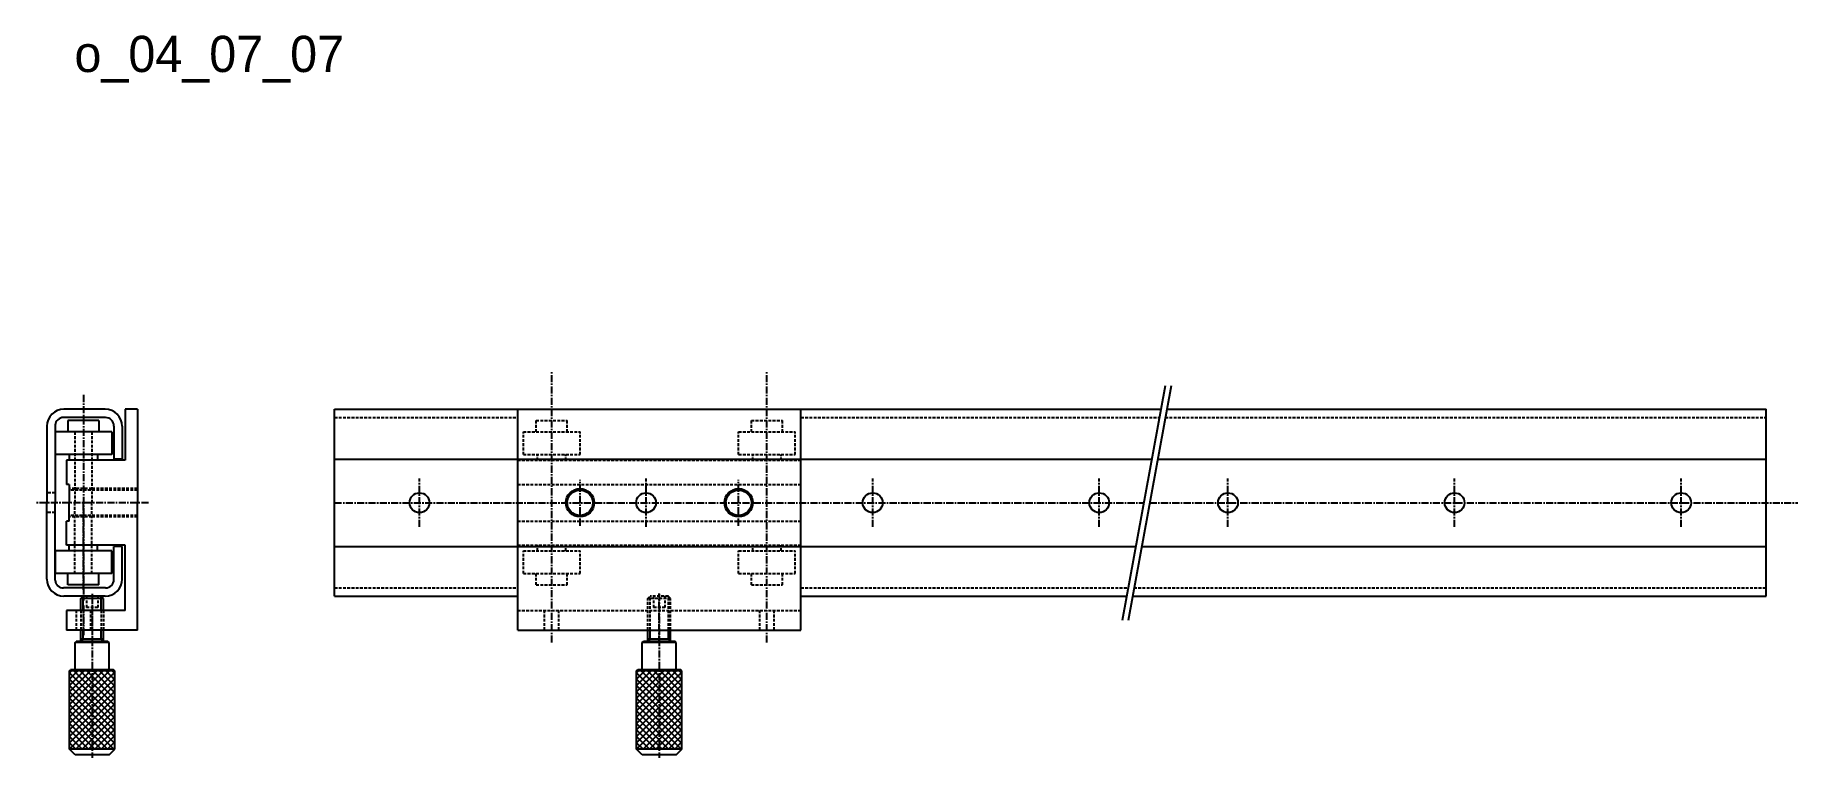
# Model space of a CAD drawing. Extents: x -41 to 270, y 323 to 450.
import ezdxf

# ---------------------------------------------------------------- set-up
doc = ezdxf.new("R2010")
doc.units = 0
doc.linetypes.add('CENTER', pattern=[2, 1.25, -0.25, 0.25, -0.25])
doc.linetypes.add('DASHED', pattern=[0.75, 0.5, -0.25])
doc.layers.get('0').update_dxf_attribs({"linetype": 'CONTINUOUS'})
doc.layers.add('CENTER', color=1, linetype='CENTER')
doc.styles.add('MSゴシック', font='txt')

# ---------------------------------------------------------------- blocks, each defined once
blk = doc.blocks.new('*U11')
at = {"color": 7, "linetype": 'CONTINUOUS', "style": 'MSゴシック'}
blk.add_text('o_04_07_07', height=6.4, dxfattribs=at).set_placement((-34.1, 443.89))
blk = doc.blocks.new('*X12')
at = {"color": 0, "linetype": 'CONTINUOUS'}
for p, q in [((-34.98, 331.06), (-27.91, 338.13)), ((-34.98, 332.19), (-29.03, 338.13)), ((-34.98, 333.31), (-30.16, 338.13)), ((-34.98, 334.43), (-31.28, 338.13)), ((-34.98, 335.55), (-32.4, 338.13)), ((-34.98, 336.68), (-33.52, 338.13)), ((-34.98, 337.8), (-34.65, 338.13)), ((-34.98, 329.94), (-26.98, 337.94)), ((-34.98, 337.8), (-26.98, 329.8)), ((-34.98, 328.82), (-26.98, 336.82)), ((-34.98, 336.68), (-26.98, 328.68)), ((-34.18, 338.13), (-26.98, 330.92)), ((-33.06, 338.13), (-26.98, 332.04)), ((-31.94, 338.13), (-26.98, 333.17)), ((-30.82, 338.13), (-26.98, 334.29)), ((-29.69, 338.13), (-26.98, 335.41)), ((-28.57, 338.13), (-26.98, 336.53)), ((-27.45, 338.13), (-26.98, 337.66)), ((-34.98, 327.7), (-26.98, 335.7)), ((-34.98, 335.55), (-26.98, 327.55)), ((-34.98, 326.57), (-26.98, 334.57)), ((-34.98, 334.43), (-26.98, 326.43)), ((-34.98, 325.45), (-26.98, 333.45)), ((-34.98, 333.31), (-26.98, 325.31)), ((-34.98, 324.33), (-26.98, 332.33)), ((-34.98, 332.19), (-27.12, 324.33)), ((-34.98, 331.06), (-28.24, 324.33)), ((-34.98, 329.94), (-29.36, 324.33)), ((-33.85, 324.33), (-26.98, 331.21)), ((-32.73, 324.33), (-26.98, 330.08)), ((-34.98, 328.82), (-30.49, 324.33)), ((-34.98, 327.7), (-31.61, 324.33)), ((-31.61, 324.33), (-26.98, 328.96)), ((-30.49, 324.33), (-26.98, 327.84)), ((-29.36, 324.33), (-26.98, 326.72)), ((-34.98, 326.57), (-32.73, 324.33)), ((-34.98, 325.45), (-33.85, 324.33)), ((-28.24, 324.33), (-26.98, 325.59)), ((-27.12, 324.33), (-26.98, 324.47))]:
    blk.add_line(p, q, dxfattribs=at)
blk = doc.blocks.new('*X13')
at = {"color": 0, "linetype": 'CONTINUOUS'}
for p, q in [((65.14, 331.06), (72.21, 338.13)), ((65.14, 332.19), (71.09, 338.13)), ((65.14, 333.31), (69.96, 338.13)), ((65.14, 334.43), (68.84, 338.13)), ((65.14, 335.55), (67.72, 338.13)), ((65.14, 336.68), (66.6, 338.13)), ((65.14, 337.8), (65.47, 338.13)), ((65.14, 329.94), (73.14, 337.94)), ((65.14, 337.8), (73.14, 329.8)), ((65.14, 328.82), (73.14, 336.82)), ((65.14, 336.68), (73.14, 328.68)), ((65.94, 338.13), (73.14, 330.92)), ((67.06, 338.13), (73.14, 332.04)), ((68.18, 338.13), (73.14, 333.17)), ((69.3, 338.13), (73.14, 334.29)), ((70.43, 338.13), (73.14, 335.41)), ((71.55, 338.13), (73.14, 336.53)), ((72.67, 338.13), (73.14, 337.66)), ((65.14, 327.7), (73.14, 335.7)), ((65.14, 335.55), (73.14, 327.55)), ((65.14, 326.57), (73.14, 334.57)), ((65.14, 334.43), (73.14, 326.43)), ((65.14, 325.45), (73.14, 333.45)), ((65.14, 333.31), (73.14, 325.31)), ((65.14, 324.33), (73.14, 332.33)), ((65.14, 332.19), (73, 324.33)), ((65.14, 331.06), (71.88, 324.33)), ((65.14, 329.94), (70.76, 324.33)), ((66.27, 324.33), (73.14, 331.21)), ((67.39, 324.33), (73.14, 330.08)), ((65.14, 328.82), (69.63, 324.33)), ((65.14, 327.7), (68.51, 324.33)), ((68.51, 324.33), (73.14, 328.96)), ((69.63, 324.33), (73.14, 327.84)), ((70.76, 324.33), (73.14, 326.72)), ((65.14, 326.57), (67.39, 324.33)), ((65.14, 325.45), (66.27, 324.33)), ((71.88, 324.33), (73.14, 325.59)), ((73, 324.33), (73.14, 324.47))]:
    blk.add_line(p, q, dxfattribs=at)

msp = doc.modelspace()

# ---------------------------------------------------------------- linework, layer by layer
at = {"color": 7, "linetype": 'CONTINUOUS'}
for p, q in [((158.46, 388.5), (150.87, 347.03)), ((159.48, 388.5), (151.89, 347.03)), ((-28.62, 382.88), (-36.04, 382.88)), ((-28.67, 384.33), (-35.97, 384.33)), ((-25.17, 384.33), (-25.17, 375.33)), ((-22.97, 384.33), (-25.17, 384.33)), ((-22.97, 384.33), (-22.97, 367.83)), ((11.81, 351.33), (11.81, 384.33)), ((11.81, 384.33), (157.69, 384.33)), ((44.15, 345.33), (44.15, 384.33)), ((44.15, 384.33), (94.15, 384.33)), ((94.15, 345.33), (94.15, 384.33)), ((158.72, 384.33), (264.53, 384.33)), ((264.53, 351.33), (264.53, 384.33)), ((-38.97, 381.33), (-38.97, 367.83)), ((-37.52, 381.53), (-37.52, 367.83)), ((-27.52, 380.33), (-37.52, 380.33)), ((-37.52, 380.33), (-37.52, 376.33)), ((-29.77, 382.33), (-35.27, 382.33)), ((-35.27, 382.33), (-35.27, 380.33)), ((-29.77, 382.33), (-29.77, 380.33)), ((-27.52, 380.33), (-27.52, 376.33)), ((-27.12, 381.38), (-27.12, 375.53)), ((-25.67, 381.33), (-25.67, 375.53)), ((-27.52, 376.33), (-37.52, 376.33)), ((-25.17, 375.33), (-35.52, 375.33)), ((-35.52, 375.33), (-35.52, 371.08)), ((-35.02, 376.33), (-35.02, 375.33)), ((-30.02, 376.33), (-30.02, 375.33)), ((-25.67, 375.53), (-27.12, 375.53)), ((-25.67, 375.33), (-27.12, 375.33)), ((11.81, 375.53), (156.08, 375.53)), ((157.11, 375.53), (264.53, 375.53)), ((-35.02, 371.08), (-35.52, 371.08)), ((-35.02, 371.08), (-35.02, 367.83)), ((-38.97, 354.33), (-38.97, 367.83)), ((-37.52, 354.13), (-37.52, 367.83)), ((-37.52, 354.13), (-37.52, 367.83)), ((-35.02, 364.58), (-35.02, 367.83)), ((-22.97, 345.33), (-22.97, 367.83)), ((-35.52, 360.33), (-35.52, 364.58)), ((-35.02, 364.58), (-35.52, 364.58)), ((-27.52, 359.33), (-37.52, 359.33)), ((-37.52, 359.33), (-37.52, 355.33)), ((-25.17, 360.33), (-35.52, 360.33)), ((-35.02, 359.33), (-35.02, 360.33)), ((-30.02, 359.33), (-30.02, 360.33)), ((-27.52, 355.33), (-27.52, 359.33)), ((-25.67, 360.33), (-27.12, 360.33)), ((-27.12, 354.28), (-27.12, 360.13)), ((-25.67, 360.13), (-27.12, 360.13)), ((-25.67, 354.33), (-25.67, 360.13)), ((-25.17, 348.83), (-25.17, 360.33)), ((11.81, 360.13), (153.26, 360.13)), ((154.29, 360.13), (264.53, 360.13)), ((-27.52, 355.33), (-37.52, 355.33)), ((-35.27, 353.33), (-35.27, 355.33)), ((-29.77, 353.33), (-29.77, 355.33)), ((-28.62, 352.78), (-36.04, 352.78)), ((-29.77, 353.33), (-35.27, 353.33)), ((-28.67, 351.33), (-35.97, 351.33)), ((-25.17, 348.83), (-35.52, 348.83)), ((-35.52, 348.83), (-35.52, 345.33)), ((-32.98, 350.93), (-32.58, 351.33)), ((-32.98, 348.83), (-32.98, 350.93)), ((-28.98, 350.93), (-32.98, 350.93)), ((-29.38, 351.33), (-32.58, 351.33)), ((-28.98, 350.93), (-29.38, 351.33)), ((-28.98, 348.83), (-28.98, 350.93)), ((11.81, 351.33), (44.15, 351.33)), ((94.15, 351.33), (151.65, 351.33)), ((152.68, 351.33), (264.53, 351.33)), ((-22.97, 345.33), (-35.52, 345.33)), ((-33.98, 343.13), (-33.78, 343.33)), ((-33.98, 338.33), (-33.98, 343.13)), ((-27.98, 343.13), (-33.98, 343.13)), ((-28.18, 343.33), (-33.78, 343.33)), ((-32.98, 343.33), (-32.98, 345.33)), ((-28.98, 343.73), (-32.98, 343.73)), ((-32.98, 343.33), (-32.58, 343.73)), ((-28.98, 343.33), (-29.38, 343.73)), ((-28.98, 343.33), (-28.98, 345.33)), ((-27.98, 343.13), (-28.18, 343.33)), ((-27.98, 338.33), (-27.98, 343.13)), ((44.15, 345.33), (94.15, 345.33)), ((66.14, 343.13), (66.34, 343.33)), ((66.14, 338.33), (66.14, 343.13)), ((72.14, 343.13), (66.14, 343.13)), ((71.94, 343.33), (66.34, 343.33)), ((67.14, 343.33), (67.14, 345.33)), ((71.14, 343.73), (67.14, 343.73)), ((67.14, 343.33), (67.54, 343.73)), ((71.14, 343.33), (70.74, 343.73)), ((71.14, 343.33), (71.14, 345.33)), ((72.14, 338.33), (72.14, 343.13)), ((-34.98, 338.13), (-34.78, 338.33)), ((-26.98, 338.13), (-34.98, 338.13)), ((-34.98, 324.33), (-34.98, 338.13)), ((-27.18, 338.33), (-34.78, 338.33)), ((-26.98, 338.13), (-27.18, 338.33)), ((-26.98, 324.33), (-26.98, 338.13)), ((65.14, 338.13), (65.34, 338.33)), ((73.14, 338.13), (65.14, 338.13)), ((65.14, 324.33), (65.14, 338.13)), ((72.94, 338.33), (65.34, 338.33)), ((73.14, 338.13), (72.94, 338.33)), ((73.14, 324.33), (73.14, 338.13)), ((-26.98, 324.33), (-34.98, 324.33)), ((-33.98, 323.33), (-34.98, 324.33)), ((-27.98, 323.33), (-26.98, 324.33)), ((73.14, 324.33), (65.14, 324.33)), ((66.14, 323.33), (65.14, 324.33)), ((72.14, 323.33), (73.14, 324.33)), ((-27.98, 323.33), (-33.98, 323.33)), ((72.14, 323.33), (66.14, 323.33))]:
    msp.add_line(p, q, dxfattribs=at)
at = {"color": 3, "linetype": 'DASHED'}
for p, q in [((11.81, 382.88), (44.15, 382.88)), ((94.15, 382.88), (157.43, 382.88)), ((158.45, 382.88), (264.53, 382.88)), ((-34.02, 380.33), (-34.02, 367.83)), ((-31.02, 380.33), (-31.02, 367.83)), ((45.15, 380.33), (55.15, 380.33)), ((45.15, 376.33), (45.15, 380.33)), ((47.4, 382.33), (52.9, 382.33)), ((47.4, 380.33), (47.4, 382.33)), ((52.9, 380.33), (52.9, 382.33)), ((55.15, 376.33), (55.15, 380.33)), ((83.15, 376.33), (83.15, 380.33)), ((83.15, 380.33), (93.15, 380.33)), ((85.4, 380.33), (85.4, 382.33)), ((85.4, 382.33), (90.9, 382.33)), ((90.9, 380.33), (90.9, 382.33)), ((93.15, 376.33), (93.15, 380.33)), ((44.15, 375.33), (94.15, 375.33)), ((45.15, 376.33), (55.15, 376.33)), ((47.65, 375.33), (47.65, 376.33)), ((52.65, 375.33), (52.65, 376.33)), ((83.15, 376.33), (93.15, 376.33)), ((85.65, 375.33), (85.65, 376.33)), ((90.65, 375.33), (90.65, 376.33)), ((-31.02, 370.33), (-35.02, 370.33)), ((-22.97, 370.33), (-30.97, 370.33)), ((44.15, 371.08), (94.15, 371.08)), ((-37.52, 369.58), (-38.97, 369.58)), ((-22.97, 370.08), (-35.02, 370.08)), ((-34.02, 355.33), (-34.02, 367.83)), ((-31.02, 355.33), (-31.02, 367.83)), ((-37.52, 366.08), (-38.97, 366.08)), ((-22.97, 365.58), (-35.02, 365.58)), ((-31.02, 365.33), (-35.02, 365.33)), ((-22.97, 365.33), (-30.97, 365.33)), ((44.15, 364.58), (94.15, 364.58)), ((44.15, 360.33), (94.15, 360.33)), ((45.15, 355.33), (45.15, 359.33)), ((45.15, 359.33), (55.15, 359.33)), ((47.65, 359.33), (47.65, 360.33)), ((52.65, 359.33), (52.65, 360.33)), ((55.15, 355.33), (55.15, 359.33)), ((83.15, 355.33), (83.15, 359.33)), ((83.15, 359.33), (93.15, 359.33)), ((85.65, 359.33), (85.65, 360.33)), ((90.65, 359.33), (90.65, 360.33)), ((93.15, 355.33), (93.15, 359.33)), ((45.15, 355.33), (55.15, 355.33)), ((47.4, 353.33), (47.4, 355.33)), ((52.9, 353.33), (52.9, 355.33)), ((83.15, 355.33), (93.15, 355.33)), ((85.4, 353.33), (85.4, 355.33)), ((90.9, 353.33), (90.9, 355.33)), ((11.81, 352.78), (44.15, 352.78)), ((47.4, 353.33), (52.9, 353.33)), ((85.4, 353.33), (90.9, 353.33)), ((94.15, 352.78), (151.92, 352.78)), ((152.94, 352.78), (264.53, 352.78)), ((-33.77, 348.83), (-33.77, 345.33)), ((-32.98, 348.83), (-32.98, 345.33)), ((-32.58, 348.83), (-32.58, 345.33)), ((-31.98, 351.33), (-31.98, 349.33)), ((-29.98, 349.33), (-31.98, 349.33)), ((-31.27, 348.83), (-31.27, 345.33)), ((-29.98, 351.33), (-29.98, 349.33)), ((-29.38, 348.83), (-29.38, 345.33)), ((-28.98, 348.83), (-28.98, 345.33)), ((44.15, 348.83), (94.15, 348.83)), ((48.9, 345.33), (48.9, 348.83)), ((51.4, 345.33), (51.4, 348.83)), ((67.14, 350.93), (67.54, 351.33)), ((67.14, 345.33), (67.14, 350.93)), ((71.14, 350.93), (67.14, 350.93)), ((67.54, 345.33), (67.54, 351.33)), ((70.74, 351.33), (67.54, 351.33)), ((68.14, 351.33), (68.14, 349.33)), ((70.14, 349.33), (68.14, 349.33)), ((70.14, 351.33), (70.14, 349.33)), ((70.74, 345.33), (70.74, 351.33)), ((71.14, 350.93), (70.74, 351.33)), ((71.14, 345.33), (71.14, 350.93)), ((86.9, 345.33), (86.9, 348.83)), ((89.4, 345.33), (89.4, 348.83))]:
    msp.add_line(p, q, dxfattribs=at)
at = {"color": 3}
for p, q in [((-32.58, 348.83), (-32.58, 351.33)), ((-29.38, 348.83), (-29.38, 351.33)), ((-32.58, 343.73), (-32.58, 345.33)), ((-29.38, 343.73), (-29.38, 345.33)), ((67.54, 343.73), (67.54, 345.33)), ((70.74, 343.73), (70.74, 345.33))]:
    msp.add_line(p, q, dxfattribs=at)
msp.add_line((72.14, 343.13), (71.94, 343.33))
at = {"color": 3, "linetype": 'CONTINUOUS'}
for centre in [(55.15, 367.83), (83.15, 367.83)]:
    msp.add_circle(centre, 2.5, dxfattribs=at)
at = {"color": 7, "linetype": 'CONTINUOUS'}
for centre, radius in [((26.81, 367.83), 1.75), ((55.15, 367.83), 2.25), ((66.81, 367.83), 1.75), ((83.15, 367.83), 2.25), ((106.81, 367.83), 1.75), ((146.81, 367.83), 1.75), ((169.53, 367.83), 1.75), ((209.53, 367.83), 1.75), ((249.53, 367.83), 1.75)]:
    msp.add_circle(centre, radius, dxfattribs=at)
for centre, radius, start, end in [((-35.97, 381.33), 3, 90, 180), ((-36.03, 381.38), 1.5, 89.7129, 174.2616), ((-28.67, 381.33), 3, 0, 90), ((-28.62, 381.38), 1.5, 0, 90), ((-35.97, 354.33), 3, 180, 270), ((-36.03, 354.28), 1.5, 185.7384, 270.2871), ((-28.67, 354.33), 3, 270, 0), ((-28.62, 354.28), 1.5, 270, 0)]:
    msp.add_arc(centre, radius, start, end, dxfattribs=at)
at = {"layer": 'CENTER', "color": 1, "linetype": 'CENTER'}
for p, q in [((50.15, 343.13), (50.15, 390.96)), ((88.15, 343.13), (88.15, 390.96)), ((-32.52, 386.87), (-32.52, 350.55)), ((-32.52, 386.87), (-32.52, 367.83)), ((26.81, 363.57), (26.81, 372.09)), ((55.15, 363.78), (55.15, 371.88)), ((66.81, 363.57), (66.81, 372.09)), ((83.15, 363.78), (83.15, 371.88)), ((106.81, 363.57), (106.81, 372.09)), ((146.81, 363.57), (146.81, 372.09)), ((169.53, 363.57), (169.53, 372.09)), ((209.53, 363.57), (209.53, 372.09)), ((249.53, 363.57), (249.53, 372.09)), ((-21.03, 367.83), (-41.02, 367.83)), ((-21.03, 367.83), (-41.02, 367.83)), ((-32.52, 352.48), (-32.52, 367.83)), ((11.81, 367.83), (154.67, 367.83)), ((155.7, 367.83), (270.11, 367.83)), ((-30.97, 351.74), (-30.97, 322.8)), ((69.15, 343.13), (69.15, 351.78)), ((69.15, 351.74), (69.15, 322.8)), ((-32.52, 349.7), (-32.52, 344.43)), ((-30.97, 351.33), (-30.97, 344.43))]:
    msp.add_line(p, q, dxfattribs=at)

# ---------------------------------------------------------------- block references
at = {"color": 7, "linetype": 'CONTINUOUS'}
for name in ['*U11', '*X12', '*X13']:
    msp.add_blockref(name, (0, 0), dxfattribs=at)

doc.saveas('drawing.dxf')
